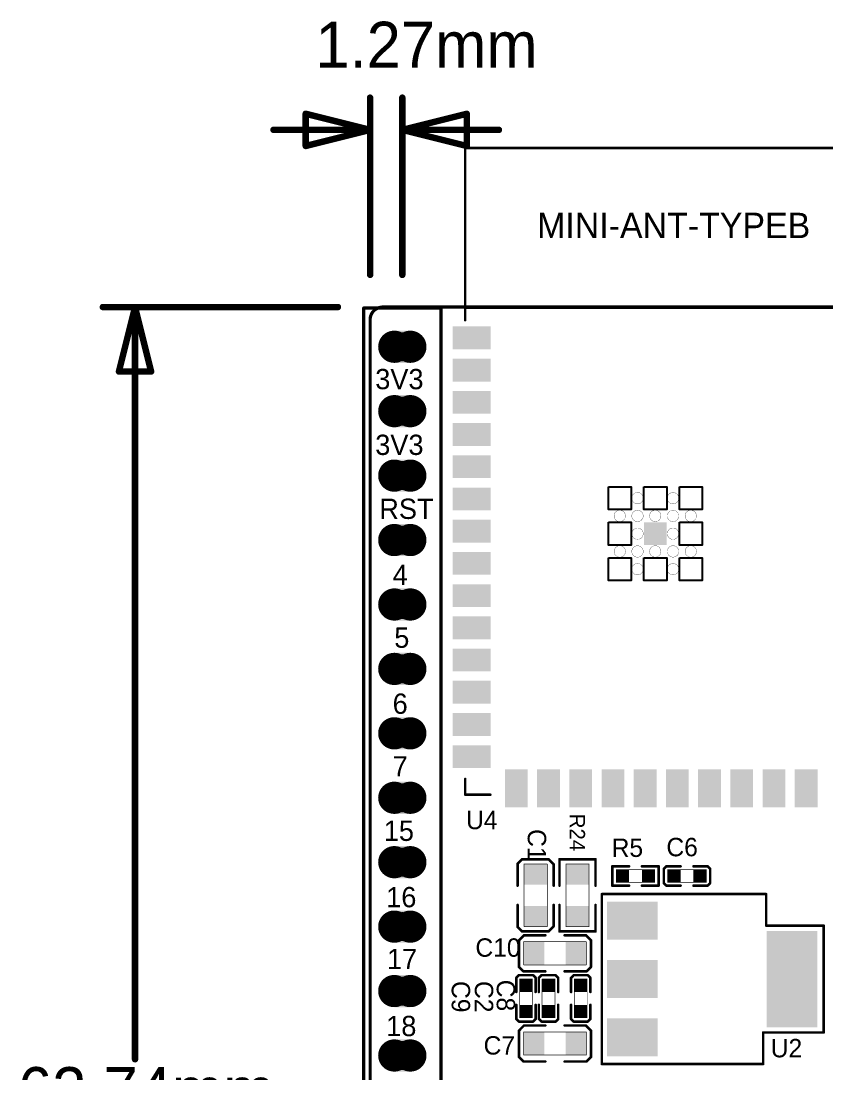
# Model space of a CAD drawing. Extents: x -13.8 to 43.9, y -15.3 to 74.1.
# Drawn here: x -13.77 to 17.98, y 32.67 to 74.14 of the extents above; entities that cross this region are included whole.
import ezdxf
from ezdxf.enums import TextEntityAlignment as Align

# ---------------------------------------------------------------- set-up
doc = ezdxf.new("R2010")
doc.units = 0
doc.header["$MEASUREMENT"] = 0
for name, color, linetype in [('2DLINES_1', 5, 'Continuous'), ('BOARD_OUTLINE', 1, 'Continuous'), ('LAYER_125', 3, 'Continuous'), ('LAYNR3', 4, 'Continuous'), ('LAYNR8', 9, 'Continuous'), ('PADLAYER_TOP', 7, 'Continuous'), ('PLACEMENT_OUTLINE_BOTTOM', 10, 'Continuous'), ('PLACEMENT_OUTLINE_TOP', 6, 'Continuous'), ('TEXT_1', 8, 'Continuous'), ('TOOL_BOT', 11, 'Continuous'), ('TOP', 2, 'Continuous')]:
    doc.layers.add(name, color=color, linetype=linetype)

msp = doc.modelspace()

# ---------------------------------------------------------------- linework, layer by layer
at = {"layer": '2DLINES_1', "const_width": 0.1016}
for points in [[(3.75, 62.35), (3.75, 69.14)], [(3.75, 69.14), (21.75, 69.14)], [(3.75, 62.84), (21.75, 62.84)], [(3.75, 44.26), (3.75, 43.64)], [(3.75, 43.64), (4.74, 43.64)], [(5.8166, 40.9194), (5.9944, 41.0972)], [(5.9944, 41.0972), (7.0358, 41.0972)], [(7.0358, 41.0972), (7.239, 40.894)], [(7.4676, 40.0558), (7.4676, 41.0972)], [(7.4676, 41.0972), (8.89, 41.0972)], [(8.89, 41.0972), (8.89, 40.0558)], [(5.8166, 40.0558), (5.8166, 40.9194)], [(7.239, 40.894), (7.239, 40.0558)], [(9.5504, 40.0558), (9.5504, 40.8178)], [(9.5504, 40.8178), (10.2108, 40.8178)], [(11.3792, 40.8178), (10.7188, 40.8178)], [(11.3792, 40.0558), (11.3792, 40.8178)], [(11.684, 40.8178), (11.5824, 40.7162)], [(11.5824, 40.7162), (11.5824, 40.1574)], [(12.2428, 40.8178), (11.684, 40.8178)], [(12.7508, 40.8178), (13.3096, 40.8178)], [(13.3096, 40.8178), (13.4112, 40.71645)], [(13.4112, 40.71645), (13.4112, 40.1607)], [(10.2108, 40.0558), (9.5504, 40.0558)], [(10.7188, 40.0558), (11.3792, 40.0558)], [(11.5824, 40.1574), (11.684, 40.0558)], [(11.684, 40.0558), (12.2428, 40.0558)], [(13.3063, 40.0558), (12.7508, 40.0558)], [(13.4112, 40.1607), (13.3063, 40.0558)], [(15.6168, 39.7228), (9.1378, 39.7228)], [(9.1378, 39.7228), (9.1378, 33.0228)], [(15.6168, 38.47947), (15.6168, 39.7228)], [(5.8166, 39.2938), (5.8166, 38.4302)], [(7.239, 38.4556), (7.239, 39.2938)], [(7.4676, 39.2938), (7.4676, 38.2524)], [(8.89, 38.2524), (8.89, 39.2938)], [(5.8166, 38.4302), (5.9944, 38.2524)], [(5.9944, 38.2524), (7.0358, 38.2524)], [(7.0358, 38.2524), (7.239, 38.4556)], [(7.4676, 38.2524), (8.89, 38.2524)], [(17.8878, 38.47947), (15.6168, 38.47947)], [(17.8878, 34.26613), (17.8878, 38.47947)], [(5.8674, 37.8968), (6.0706, 38.1)], [(5.8674, 36.8554), (5.8674, 37.8968)], [(6.0706, 38.1), (6.9088, 38.1)], [(8.509, 38.1), (7.6708, 38.1)], [(8.7122, 37.8968), (8.509, 38.1)], [(8.7122, 36.8554), (8.7122, 37.8968)], [(5.8674, 36.5252), (5.7658, 36.4236)], [(6.0452, 36.6776), (5.8674, 36.8554)], [(6.4262, 36.5252), (5.8674, 36.5252)], [(6.9088, 36.6776), (6.0452, 36.6776)], [(6.5278, 36.4236), (6.4262, 36.5252)], [(6.7564, 36.5252), (6.6548, 36.4236)], [(7.3152, 36.5252), (6.7564, 36.5252)], [(7.4168, 36.4236), (7.3152, 36.5252)], [(7.6708, 36.6776), (8.5344, 36.6776)], [(7.9248, 36.4236), (8.02615, 36.5252)], [(8.02615, 36.5252), (8.5819, 36.5252)], [(8.5344, 36.6776), (8.7122, 36.8554)], [(8.5819, 36.5252), (8.6868, 36.4203)], [(5.7658, 36.4236), (5.7658, 35.8648)], [(6.5278, 35.8648), (6.5278, 36.4236)], [(6.6548, 36.4236), (6.6548, 35.8648)], [(7.4168, 35.8648), (7.4168, 36.4236)], [(7.9248, 35.8648), (7.9248, 36.4236)], [(8.6868, 36.4203), (8.6868, 35.8648)], [(5.7658, 34.8013), (5.7658, 35.3568)], [(6.5278, 35.3568), (6.5278, 34.798)], [(6.6548, 34.8013), (6.6548, 35.3568)], [(7.4168, 35.3568), (7.4168, 34.798)], [(7.9248, 35.3568), (7.9248, 34.798)], [(8.6868, 34.798), (8.6868, 35.3568)], [(5.8707, 34.6964), (5.7658, 34.8013)], [(6.5278, 34.798), (6.42645, 34.6964)], [(6.7597, 34.6964), (6.6548, 34.8013)], [(7.4168, 34.798), (7.31545, 34.6964)], [(7.9248, 34.798), (8.0264, 34.6964)], [(8.5852, 34.6964), (8.6868, 34.798)], [(5.8674, 34.3408), (6.0706, 34.544)], [(6.42645, 34.6964), (5.8707, 34.6964)], [(6.0706, 34.544), (6.9088, 34.544)], [(7.31545, 34.6964), (6.7597, 34.6964)], [(8.509, 34.544), (7.6708, 34.544)], [(8.0264, 34.6964), (8.5852, 34.6964)], [(8.7122, 34.3408), (8.509, 34.544)], [(5.8674, 33.2994), (5.8674, 34.3408)], [(8.7122, 33.2994), (8.7122, 34.3408)], [(15.50047, 33.0228), (15.50047, 34.26613)], [(15.50047, 34.26613), (17.8878, 34.26613)], [(6.0452, 33.1216), (5.8674, 33.2994)], [(8.5344, 33.1216), (8.7122, 33.2994)], [(6.9088, 33.1216), (6.0452, 33.1216)], [(7.6708, 33.1216), (8.5344, 33.1216)], [(9.1378, 33.0228), (15.50047, 33.0228)]]:
    msp.add_lwpolyline(points, dxfattribs=at)
at = {"layer": '2DLINES_1', "const_width": 0.0508}
for points in [[(3.7246, 69.14, 1), (3.7754, 69.14, 1)], [(3.7246, 69.14, 1), (3.7754, 69.14, 1)], [(3.7246, 62.84, 1), (3.7754, 62.84, 1)], [(3.7246, 62.35, 1), (3.7754, 62.35, 1)], [(3.7246, 44.26, 1), (3.7754, 44.26, 1)], [(3.7246, 43.64, 1), (3.7754, 43.64, 1)], [(3.7246, 43.64, 1), (3.7754, 43.64, 1)], [(4.7146, 43.64, 1), (4.7654, 43.64, 1)], [(5.969, 41.0972, 1), (6.0198, 41.0972, 1)], [(5.969, 41.0972, 1), (6.0198, 41.0972, 1)], [(7.0104, 41.0972, 1), (7.0612, 41.0972, 1)], [(7.0104, 41.0972, 1), (7.0612, 41.0972, 1)], [(7.4422, 41.0972, 1), (7.493, 41.0972, 1)], [(7.4422, 41.0972, 1), (7.493, 41.0972, 1)], [(8.8646, 41.0972, 1), (8.9154, 41.0972, 1)], [(8.8646, 41.0972, 1), (8.9154, 41.0972, 1)], [(5.7912, 40.9194, 1), (5.842, 40.9194, 1)], [(5.7912, 40.9194, 1), (5.842, 40.9194, 1)], [(7.2136, 40.894, 1), (7.2644, 40.894, 1)], [(7.2136, 40.894, 1), (7.2644, 40.894, 1)], [(9.525, 40.8178, 1), (9.5758, 40.8178, 1)], [(9.525, 40.8178, 1), (9.5758, 40.8178, 1)], [(10.1854, 40.8178, 1), (10.2362, 40.8178, 1)], [(10.6934, 40.8178, 1), (10.7442, 40.8178, 1)], [(11.3538, 40.8178, 1), (11.4046, 40.8178, 1)], [(11.3538, 40.8178, 1), (11.4046, 40.8178, 1)], [(11.557, 40.7162, 1), (11.6078, 40.7162, 1)], [(11.557, 40.7162, 1), (11.6078, 40.7162, 1)], [(11.6586, 40.8178, 1), (11.7094, 40.8178, 1)], [(11.6586, 40.8178, 1), (11.7094, 40.8178, 1)], [(12.2174, 40.8178, 1), (12.2682, 40.8178, 1)], [(12.7254, 40.8178, 1), (12.7762, 40.8178, 1)], [(13.2842, 40.8178, 1), (13.335, 40.8178, 1)], [(13.2842, 40.8178, 1), (13.335, 40.8178, 1)], [(13.3858, 40.71645, 1), (13.4366, 40.71645, 1)], [(13.3858, 40.71645, 1), (13.4366, 40.71645, 1)], [(5.7912, 40.0558, 1), (5.842, 40.0558, 1)], [(7.2136, 40.0558, 1), (7.2644, 40.0558, 1)], [(7.4422, 40.0558, 1), (7.493, 40.0558, 1)], [(8.8646, 40.0558, 1), (8.9154, 40.0558, 1)], [(9.525, 40.0558, 1), (9.5758, 40.0558, 1)], [(9.525, 40.0558, 1), (9.5758, 40.0558, 1)], [(10.1854, 40.0558, 1), (10.2362, 40.0558, 1)], [(10.6934, 40.0558, 1), (10.7442, 40.0558, 1)], [(11.3538, 40.0558, 1), (11.4046, 40.0558, 1)], [(11.3538, 40.0558, 1), (11.4046, 40.0558, 1)], [(11.557, 40.1574, 1), (11.6078, 40.1574, 1)], [(11.557, 40.1574, 1), (11.6078, 40.1574, 1)], [(11.6586, 40.0558, 1), (11.7094, 40.0558, 1)], [(11.6586, 40.0558, 1), (11.7094, 40.0558, 1)], [(12.2174, 40.0558, 1), (12.2682, 40.0558, 1)], [(12.7254, 40.0558, 1), (12.7762, 40.0558, 1)], [(13.2809, 40.0558, 1), (13.3317, 40.0558, 1)], [(13.2809, 40.0558, 1), (13.3317, 40.0558, 1)], [(13.3858, 40.1607, 1), (13.4366, 40.1607, 1)], [(13.3858, 40.1607, 1), (13.4366, 40.1607, 1)], [(9.1124, 39.7228, 1), (9.1632, 39.7228, 1)], [(9.1124, 39.7228, 1), (9.1632, 39.7228, 1)], [(15.5914, 39.7228, 1), (15.6422, 39.7228, 1)], [(15.5914, 39.7228, 1), (15.6422, 39.7228, 1)], [(5.7912, 39.2938, 1), (5.842, 39.2938, 1)], [(7.2136, 39.2938, 1), (7.2644, 39.2938, 1)], [(7.4422, 39.2938, 1), (7.493, 39.2938, 1)], [(8.8646, 39.2938, 1), (8.9154, 39.2938, 1)], [(5.7912, 38.4302, 1), (5.842, 38.4302, 1)], [(5.7912, 38.4302, 1), (5.842, 38.4302, 1)], [(5.969, 38.2524, 1), (6.0198, 38.2524, 1)], [(5.969, 38.2524, 1), (6.0198, 38.2524, 1)], [(7.0104, 38.2524, 1), (7.0612, 38.2524, 1)], [(7.0104, 38.2524, 1), (7.0612, 38.2524, 1)], [(7.2136, 38.4556, 1), (7.2644, 38.4556, 1)], [(7.2136, 38.4556, 1), (7.2644, 38.4556, 1)], [(7.4422, 38.2524, 1), (7.493, 38.2524, 1)], [(7.4422, 38.2524, 1), (7.493, 38.2524, 1)], [(8.8646, 38.2524, 1), (8.9154, 38.2524, 1)], [(8.8646, 38.2524, 1), (8.9154, 38.2524, 1)], [(15.5914, 38.47947, 1), (15.6422, 38.47947, 1)], [(15.5914, 38.47947, 1), (15.6422, 38.47947, 1)], [(17.8624, 38.47947, 1), (17.9132, 38.47947, 1)], [(17.8624, 38.47947, 1), (17.9132, 38.47947, 1)], [(5.842, 37.8968, 1), (5.8928, 37.8968, 1)], [(5.842, 37.8968, 1), (5.8928, 37.8968, 1)], [(6.0452, 38.1, 1), (6.096, 38.1, 1)], [(6.0452, 38.1, 1), (6.096, 38.1, 1)], [(6.8834, 38.1, 1), (6.9342, 38.1, 1)], [(7.6454, 38.1, 1), (7.6962, 38.1, 1)], [(8.4836, 38.1, 1), (8.5344, 38.1, 1)], [(8.4836, 38.1, 1), (8.5344, 38.1, 1)], [(8.6868, 37.8968, 1), (8.7376, 37.8968, 1)], [(8.6868, 37.8968, 1), (8.7376, 37.8968, 1)], [(5.842, 36.8554, 1), (5.8928, 36.8554, 1)], [(5.842, 36.8554, 1), (5.8928, 36.8554, 1)], [(5.842, 36.5252, 1), (5.8928, 36.5252, 1)], [(5.842, 36.5252, 1), (5.8928, 36.5252, 1)], [(6.0198, 36.6776, 1), (6.0706, 36.6776, 1)], [(6.0198, 36.6776, 1), (6.0706, 36.6776, 1)], [(6.4008, 36.5252, 1), (6.4516, 36.5252, 1)], [(6.4008, 36.5252, 1), (6.4516, 36.5252, 1)], [(6.731, 36.5252, 1), (6.7818, 36.5252, 1)], [(6.731, 36.5252, 1), (6.7818, 36.5252, 1)], [(6.8834, 36.6776, 1), (6.9342, 36.6776, 1)], [(7.2898, 36.5252, 1), (7.3406, 36.5252, 1)], [(7.2898, 36.5252, 1), (7.3406, 36.5252, 1)], [(7.6454, 36.6776, 1), (7.6962, 36.6776, 1)], [(8.00075, 36.5252, 1), (8.05155, 36.5252, 1)], [(8.00075, 36.5252, 1), (8.05155, 36.5252, 1)], [(8.509, 36.6776, 1), (8.5598, 36.6776, 1)], [(8.509, 36.6776, 1), (8.5598, 36.6776, 1)], [(8.5565, 36.5252, 1), (8.6073, 36.5252, 1)], [(8.5565, 36.5252, 1), (8.6073, 36.5252, 1)], [(8.6868, 36.8554, 1), (8.7376, 36.8554, 1)], [(8.6868, 36.8554, 1), (8.7376, 36.8554, 1)], [(5.7404, 36.4236, 1), (5.7912, 36.4236, 1)], [(5.7404, 36.4236, 1), (5.7912, 36.4236, 1)], [(6.5024, 36.4236, 1), (6.5532, 36.4236, 1)], [(6.5024, 36.4236, 1), (6.5532, 36.4236, 1)], [(6.6294, 36.4236, 1), (6.6802, 36.4236, 1)], [(6.6294, 36.4236, 1), (6.6802, 36.4236, 1)], [(7.3914, 36.4236, 1), (7.4422, 36.4236, 1)], [(7.3914, 36.4236, 1), (7.4422, 36.4236, 1)], [(7.8994, 36.4236, 1), (7.9502, 36.4236, 1)], [(7.8994, 36.4236, 1), (7.9502, 36.4236, 1)], [(8.6614, 36.4203, 1), (8.7122, 36.4203, 1)], [(8.6614, 36.4203, 1), (8.7122, 36.4203, 1)], [(5.7404, 35.8648, 1), (5.7912, 35.8648, 1)], [(6.5024, 35.8648, 1), (6.5532, 35.8648, 1)], [(6.6294, 35.8648, 1), (6.6802, 35.8648, 1)], [(7.3914, 35.8648, 1), (7.4422, 35.8648, 1)], [(7.8994, 35.8648, 1), (7.9502, 35.8648, 1)], [(8.6614, 35.8648, 1), (8.7122, 35.8648, 1)], [(5.7404, 35.3568, 1), (5.7912, 35.3568, 1)], [(6.5024, 35.3568, 1), (6.5532, 35.3568, 1)], [(6.6294, 35.3568, 1), (6.6802, 35.3568, 1)], [(7.3914, 35.3568, 1), (7.4422, 35.3568, 1)], [(7.8994, 35.3568, 1), (7.9502, 35.3568, 1)], [(8.6614, 35.3568, 1), (8.7122, 35.3568, 1)], [(5.7404, 34.8013, 1), (5.7912, 34.8013, 1)], [(5.7404, 34.8013, 1), (5.7912, 34.8013, 1)], [(6.5024, 34.798, 1), (6.5532, 34.798, 1)], [(6.5024, 34.798, 1), (6.5532, 34.798, 1)], [(6.6294, 34.8013, 1), (6.6802, 34.8013, 1)], [(6.6294, 34.8013, 1), (6.6802, 34.8013, 1)], [(7.3914, 34.798, 1), (7.4422, 34.798, 1)], [(7.3914, 34.798, 1), (7.4422, 34.798, 1)], [(7.8994, 34.798, 1), (7.9502, 34.798, 1)], [(7.8994, 34.798, 1), (7.9502, 34.798, 1)], [(8.6614, 34.798, 1), (8.7122, 34.798, 1)], [(8.6614, 34.798, 1), (8.7122, 34.798, 1)], [(5.8453, 34.6964, 1), (5.8961, 34.6964, 1)], [(5.8453, 34.6964, 1), (5.8961, 34.6964, 1)], [(6.0452, 34.544, 1), (6.096, 34.544, 1)], [(6.0452, 34.544, 1), (6.096, 34.544, 1)], [(6.40105, 34.6964, 1), (6.45185, 34.6964, 1)], [(6.40105, 34.6964, 1), (6.45185, 34.6964, 1)], [(6.7343, 34.6964, 1), (6.7851, 34.6964, 1)], [(6.7343, 34.6964, 1), (6.7851, 34.6964, 1)], [(6.8834, 34.544, 1), (6.9342, 34.544, 1)], [(7.29005, 34.6964, 1), (7.34085, 34.6964, 1)], [(7.29005, 34.6964, 1), (7.34085, 34.6964, 1)], [(7.6454, 34.544, 1), (7.6962, 34.544, 1)], [(8.001, 34.6964, 1), (8.0518, 34.6964, 1)], [(8.001, 34.6964, 1), (8.0518, 34.6964, 1)], [(8.4836, 34.544, 1), (8.5344, 34.544, 1)], [(8.4836, 34.544, 1), (8.5344, 34.544, 1)], [(8.5598, 34.6964, 1), (8.6106, 34.6964, 1)], [(8.5598, 34.6964, 1), (8.6106, 34.6964, 1)], [(5.842, 34.3408, 1), (5.8928, 34.3408, 1)], [(5.842, 34.3408, 1), (5.8928, 34.3408, 1)], [(8.6868, 34.3408, 1), (8.7376, 34.3408, 1)], [(8.6868, 34.3408, 1), (8.7376, 34.3408, 1)], [(15.47507, 34.26613, 1), (15.52587, 34.26613, 1)], [(15.47507, 34.26613, 1), (15.52587, 34.26613, 1)], [(17.8624, 34.26613, 1), (17.9132, 34.26613, 1)], [(17.8624, 34.26613, 1), (17.9132, 34.26613, 1)], [(5.842, 33.2994, 1), (5.8928, 33.2994, 1)], [(5.842, 33.2994, 1), (5.8928, 33.2994, 1)], [(8.6868, 33.2994, 1), (8.7376, 33.2994, 1)], [(8.6868, 33.2994, 1), (8.7376, 33.2994, 1)], [(6.0198, 33.1216, 1), (6.0706, 33.1216, 1)], [(6.0198, 33.1216, 1), (6.0706, 33.1216, 1)], [(6.8834, 33.1216, 1), (6.9342, 33.1216, 1)], [(7.6454, 33.1216, 1), (7.6962, 33.1216, 1)], [(8.509, 33.1216, 1), (8.5598, 33.1216, 1)], [(8.509, 33.1216, 1), (8.5598, 33.1216, 1)], [(9.1124, 33.0228, 1), (9.1632, 33.0228, 1)], [(9.1124, 33.0228, 1), (9.1632, 33.0228, 1)], [(15.47507, 33.0228, 1), (15.52587, 33.0228, 1)], [(15.47507, 33.0228, 1), (15.52587, 33.0228, 1)]]:
    msp.add_lwpolyline(points, format="xyb", close=True, dxfattribs=at)
at = {"layer": 'BOARD_OUTLINE', "const_width": 0.127}
for points in [[(0.5, 62.865, 0.414214), (0, 62.365)], [(0.5, 62.865, 0.414214), (0, 62.365)], [(24.9, 62.865), (0.5, 62.865, 0.414214)], [(24.9, 62.865), (0.5, 62.865, 0.414214)]]:
    msp.add_lwpolyline(points, format="xyb", dxfattribs=at)
at = {"layer": 'BOARD_OUTLINE', "const_width": 0.0635}
for points in [[(0.46825, 62.865, 1), (0.53175, 62.865, 1)], [(0.46825, 62.865, 1), (0.53175, 62.865, 1)], [(0.46825, 62.865, 1), (0.53175, 62.865, 1)], [(0.46825, 62.865, 1), (0.53175, 62.865, 1)], [(-0.03175, 62.365, 1), (0.03175, 62.365, 1)], [(-0.03175, 62.365, 1), (0.03175, 62.365, 1)], [(-0.03175, 62.365, 1), (0.03175, 62.365, 1)], [(-0.03175, 62.365, 1), (0.03175, 62.365, 1)]]:
    msp.add_lwpolyline(points, format="xyb", close=True, dxfattribs=at)
at = {"layer": 'BOARD_OUTLINE', "const_width": 0.127}
msp.add_lwpolyline([(0, 62.365), (0, 0.5)], dxfattribs=at)
msp.add_lwpolyline([(0, 62.365), (0, 0.5)], dxfattribs=at)
at = {"layer": 'LAYER_125'}
for points, const_width in [([(0, 64.135), (0, 71.12)], 0.254), ([(0, 64.135), (0, 71.12)], 0.254), ([(1.27, 64.135), (1.27, 71.12)], 0.254), ([(1.27, 64.135), (1.27, 71.12)], 0.254), ([(-2.54, 69.215), (-2.54, 70.485)], 0.254), ([(-2.54, 70.485), (0, 69.85)], 0.254), ([(-2.54, 69.215), (-2.54, 70.485)], 0.254), ([(-2.54, 70.485), (0, 69.85)], 0.254), ([(1.27, 69.85), (3.81, 70.485)], 0.254), ([(1.27, 69.85), (3.81, 70.485)], 0.254), ([(3.81, 70.485), (3.81, 69.215)], 0.254), ([(3.81, 70.485), (3.81, 69.215)], 0.254), ([(0, 69.85), (-3.81, 69.85)], 0.254), ([(0, 69.85), (-3.81, 69.85)], 0.254), ([(0, 69.85), (-2.54, 69.215)], 0.254), ([(0, 69.85), (-2.54, 69.215)], 0.254), ([(1.27, 69.85), (5.08, 69.85)], 0.254), ([(3.81, 69.215), (1.27, 69.85)], 0.254), ([(1.27, 69.85), (5.08, 69.85)], 0.254), ([(3.81, 69.215), (1.27, 69.85)], 0.254), ([(-1.27, 62.865), (-10.541, 62.865)], 0.254), ([(-1.27, 62.865), (-10.541, 62.865)], 0.254), ([(-9.906, 60.325), (-9.271, 62.865)], 0.254), ([(-9.906, 60.325), (-9.271, 62.865)], 0.254), ([(-9.271, 62.865), (-9.271, 33.2105)], 0.254), ([(-9.271, 62.865), (-8.636, 60.325)], 0.254), ([(-9.271, 62.865), (-9.271, 33.2105)], 0.254), ([(-9.271, 62.865), (-8.636, 60.325)], 0.254), ([(0, 62.865), (0.00067, 62.865)], 0.0254), ([(0, 62.865), (0.00067, 62.865)], 0.0254), ([(0, 62.865), (0.00067, 62.865)], 0.0254), ([(0, 62.865), (0.00067, 62.865)], 0.0254), ([(1.27, 62.865), (1.27067, 62.865)], 0.0254), ([(1.27, 62.865), (1.27067, 62.865)], 0.0254), ([(-8.636, 60.325), (-9.906, 60.325)], 0.254), ([(-8.636, 60.325), (-9.906, 60.325)], 0.254)]:
    msp.add_lwpolyline(points, dxfattribs=dict(at, const_width=const_width))
for points, const_width in [([(-0.0635, 71.12, 1), (0.0635, 71.12, 1)], 0.127), ([(-0.0635, 71.12, 1), (0.0635, 71.12, 1)], 0.127), ([(1.2065, 71.12, 1), (1.3335, 71.12, 1)], 0.127), ([(1.2065, 71.12, 1), (1.3335, 71.12, 1)], 0.127), ([(-2.6035, 70.485, 1), (-2.4765, 70.485, 1)], 0.127), ([(-2.6035, 70.485, 1), (-2.4765, 70.485, 1)], 0.127), ([(-2.6035, 70.485, 1), (-2.4765, 70.485, 1)], 0.127), ([(-2.6035, 70.485, 1), (-2.4765, 70.485, 1)], 0.127), ([(3.7465, 70.485, 1), (3.8735, 70.485, 1)], 0.127), ([(3.7465, 70.485, 1), (3.8735, 70.485, 1)], 0.127), ([(3.7465, 70.485, 1), (3.8735, 70.485, 1)], 0.127), ([(3.7465, 70.485, 1), (3.8735, 70.485, 1)], 0.127), ([(-3.8735, 69.85, 1), (-3.7465, 69.85, 1)], 0.127), ([(-3.8735, 69.85, 1), (-3.7465, 69.85, 1)], 0.127), ([(-0.0635, 69.85, 1), (0.0635, 69.85, 1)], 0.127), ([(-0.0635, 69.85, 1), (0.0635, 69.85, 1)], 0.127), ([(-0.0635, 69.85, 1), (0.0635, 69.85, 1)], 0.127), ([(-0.0635, 69.85, 1), (0.0635, 69.85, 1)], 0.127), ([(-0.0635, 69.85, 1), (0.0635, 69.85, 1)], 0.127), ([(-0.0635, 69.85, 1), (0.0635, 69.85, 1)], 0.127), ([(1.2065, 69.85, 1), (1.3335, 69.85, 1)], 0.127), ([(1.2065, 69.85, 1), (1.3335, 69.85, 1)], 0.127), ([(1.2065, 69.85, 1), (1.3335, 69.85, 1)], 0.127), ([(1.2065, 69.85, 1), (1.3335, 69.85, 1)], 0.127), ([(1.2065, 69.85, 1), (1.3335, 69.85, 1)], 0.127), ([(1.2065, 69.85, 1), (1.3335, 69.85, 1)], 0.127), ([(5.0165, 69.85, 1), (5.1435, 69.85, 1)], 0.127), ([(5.0165, 69.85, 1), (5.1435, 69.85, 1)], 0.127), ([(-2.6035, 69.215, 1), (-2.4765, 69.215, 1)], 0.127), ([(-2.6035, 69.215, 1), (-2.4765, 69.215, 1)], 0.127), ([(-2.6035, 69.215, 1), (-2.4765, 69.215, 1)], 0.127), ([(-2.6035, 69.215, 1), (-2.4765, 69.215, 1)], 0.127), ([(3.7465, 69.215, 1), (3.8735, 69.215, 1)], 0.127), ([(3.7465, 69.215, 1), (3.8735, 69.215, 1)], 0.127), ([(3.7465, 69.215, 1), (3.8735, 69.215, 1)], 0.127), ([(3.7465, 69.215, 1), (3.8735, 69.215, 1)], 0.127), ([(-0.0635, 64.135, 1), (0.0635, 64.135, 1)], 0.127), ([(-0.0635, 64.135, 1), (0.0635, 64.135, 1)], 0.127), ([(1.2065, 64.135, 1), (1.3335, 64.135, 1)], 0.127), ([(1.2065, 64.135, 1), (1.3335, 64.135, 1)], 0.127), ([(-10.6045, 62.865, 1), (-10.4775, 62.865, 1)], 0.127), ([(-10.6045, 62.865, 1), (-10.4775, 62.865, 1)], 0.127), ([(-9.3345, 62.865, 1), (-9.2075, 62.865, 1)], 0.127), ([(-9.3345, 62.865, 1), (-9.2075, 62.865, 1)], 0.127), ([(-9.3345, 62.865, 1), (-9.2075, 62.865, 1)], 0.127), ([(-9.3345, 62.865, 1), (-9.2075, 62.865, 1)], 0.127), ([(-9.3345, 62.865, 1), (-9.2075, 62.865, 1)], 0.127), ([(-9.3345, 62.865, 1), (-9.2075, 62.865, 1)], 0.127), ([(-1.3335, 62.865, 1), (-1.2065, 62.865, 1)], 0.127), ([(-1.3335, 62.865, 1), (-1.2065, 62.865, 1)], 0.127), ([(-0.00635, 62.865, 1), (0.00635, 62.865, 1)], 0.0127), ([(-0.00635, 62.865, 1), (0.00635, 62.865, 1)], 0.0127), ([(-0.00635, 62.865, 1), (0.00635, 62.865, 1)], 0.0127), ([(-0.00635, 62.865, 1), (0.00635, 62.865, 1)], 0.0127), ([(-0.00568, 62.865, 1), (0.00702, 62.865, 1)], 0.0127), ([(-0.00568, 62.865, 1), (0.00702, 62.865, 1)], 0.0127), ([(-0.00568, 62.865, 1), (0.00702, 62.865, 1)], 0.0127), ([(-0.00568, 62.865, 1), (0.00702, 62.865, 1)], 0.0127), ([(1.26365, 62.865, 1), (1.27635, 62.865, 1)], 0.0127), ([(1.26365, 62.865, 1), (1.27635, 62.865, 1)], 0.0127), ([(1.26432, 62.865, 1), (1.27702, 62.865, 1)], 0.0127), ([(1.26432, 62.865, 1), (1.27702, 62.865, 1)], 0.0127), ([(-9.9695, 60.325, 1), (-9.8425, 60.325, 1)], 0.127), ([(-9.9695, 60.325, 1), (-9.8425, 60.325, 1)], 0.127), ([(-9.9695, 60.325, 1), (-9.8425, 60.325, 1)], 0.127), ([(-9.9695, 60.325, 1), (-9.8425, 60.325, 1)], 0.127), ([(-8.6995, 60.325, 1), (-8.5725, 60.325, 1)], 0.127), ([(-8.6995, 60.325, 1), (-8.5725, 60.325, 1)], 0.127), ([(-8.6995, 60.325, 1), (-8.5725, 60.325, 1)], 0.127), ([(-8.6995, 60.325, 1), (-8.5725, 60.325, 1)], 0.127), ([(-9.3345, 33.2105, 1), (-9.2075, 33.2105, 1)], 0.127), ([(-9.3345, 33.2105, 1), (-9.2075, 33.2105, 1)], 0.127)]:
    msp.add_lwpolyline(points, format="xyb", close=True, dxfattribs=dict(at, const_width=const_width))
at = {"layer": 'LAYNR8', "const_width": 0.01}
for points in [[(10.32003, 55.33094, 1), (10.77003, 55.33094, 1), (10.32003, 55.33094)], [(11.72003, 55.33094, 1), (12.17003, 55.33094, 1), (11.72003, 55.33094)], [(9.62003, 54.63094, 1), (10.07003, 54.63094, 1), (9.62003, 54.63094)], [(10.32003, 54.63094, 1), (10.77003, 54.63094, 1), (10.32003, 54.63094)], [(11.02003, 54.63094, 1), (11.47003, 54.63094, 1), (11.02003, 54.63094)], [(11.72003, 54.63094, 1), (12.17003, 54.63094, 1), (11.72003, 54.63094)], [(12.42003, 54.63094, 1), (12.87003, 54.63094, 1), (12.42003, 54.63094)], [(10.32003, 53.93094, 1), (10.77003, 53.93094, 1), (10.32003, 53.93094)], [(11.72003, 53.93094, 1), (12.17003, 53.93094, 1), (11.72003, 53.93094)], [(9.62003, 53.23094, 1), (10.07003, 53.23094, 1), (9.62003, 53.23094)], [(10.32003, 53.23094, 1), (10.77003, 53.23094, 1), (10.32003, 53.23094)], [(11.02003, 53.23094, 1), (11.47003, 53.23094, 1), (11.02003, 53.23094)], [(11.72003, 53.23094, 1), (12.17003, 53.23094, 1), (11.72003, 53.23094)], [(12.42003, 53.23094, 1), (12.87003, 53.23094, 1), (12.42003, 53.23094)], [(10.32003, 52.53094, 1), (10.77003, 52.53094, 1), (10.32003, 52.53094)], [(11.72003, 52.53094, 1), (12.17003, 52.53094, 1), (11.72003, 52.53094)]]:
    msp.add_lwpolyline(points, format="xyb", dxfattribs=at)
at = {"layer": 'PADLAYER_TOP', "const_width": 0.635}
for points in [[(0.635, 61.3, 1), (1.27, 61.3, 1)], [(1.27, 61.3, 1), (1.905, 61.3, 1)], [(0.635, 58.76, 1), (1.27, 58.76, 1)], [(1.27, 58.76, 1), (1.905, 58.76, 1)], [(0.635, 56.22, 1), (1.27, 56.22, 1)], [(1.27, 56.22, 1), (1.905, 56.22, 1)], [(0.635, 53.68, 1), (1.27, 53.68, 1)], [(1.27, 53.68, 1), (1.905, 53.68, 1)], [(0.635, 51.14, 1), (1.27, 51.14, 1)], [(1.27, 51.14, 1), (1.905, 51.14, 1)], [(0.635, 48.6, 1), (1.27, 48.6, 1)], [(1.27, 48.6, 1), (1.905, 48.6, 1)], [(0.635, 46.06, 1), (1.27, 46.06, 1)], [(1.27, 46.06, 1), (1.905, 46.06, 1)], [(0.635, 43.52, 1), (1.27, 43.52, 1)], [(1.27, 43.52, 1), (1.905, 43.52, 1)], [(0.635, 40.98, 1), (1.27, 40.98, 1)], [(1.27, 40.98, 1), (1.905, 40.98, 1)], [(0.635, 38.44, 1), (1.27, 38.44, 1)], [(1.27, 38.44, 1), (1.905, 38.44, 1)], [(0.635, 35.9, 1), (1.27, 35.9, 1)], [(1.27, 35.9, 1), (1.905, 35.9, 1)], [(0.635, 33.36, 1), (1.27, 33.36, 1)], [(1.27, 33.36, 1), (1.905, 33.36, 1)]]:
    msp.add_lwpolyline(points, format="xyb", close=True, dxfattribs=at)
at = {"layer": 'PADLAYER_TOP'}
for points in [[(9.39503, 55.78094), (10.29503, 55.78094), (10.29503, 54.88094), (9.39503, 54.88094), (9.39503, 55.78094)], [(10.79503, 55.78094), (11.69503, 55.78094), (11.69503, 54.88094), (10.79503, 54.88094), (10.79503, 55.78094)], [(12.19503, 55.78094), (13.09503, 55.78094), (13.09503, 54.88094), (12.19503, 54.88094), (12.19503, 55.78094)], [(9.39503, 54.38094), (10.29503, 54.38094), (10.29503, 53.48094), (9.39503, 53.48094), (9.39503, 54.38094)], [(12.19503, 54.38094), (13.09503, 54.38094), (13.09503, 53.48094), (12.19503, 53.48094), (12.19503, 54.38094)], [(9.39503, 52.98094), (10.29503, 52.98094), (10.29503, 52.08094), (9.39503, 52.08094), (9.39503, 52.98094)], [(10.79503, 52.98094), (11.69503, 52.98094), (11.69503, 52.08094), (10.79503, 52.08094), (10.79503, 52.98094)], [(12.19503, 52.98094), (13.09503, 52.98094), (13.09503, 52.08094), (12.19503, 52.08094), (12.19503, 52.98094)]]:
    msp.add_lwpolyline(points, close=True, dxfattribs=at)
for points in [[(1.5875, 61.935), (0.9525, 61.935), (1.5875, 60.665), (0.9525, 60.665)], [(3.25, 61.2), (4.75, 61.2), (3.25, 62.1), (4.75, 62.1)], [(3.25, 59.93), (4.75, 59.93), (3.25, 60.83), (4.75, 60.83)], [(1.5875, 59.395), (0.9525, 59.395), (1.5875, 58.125), (0.9525, 58.125)], [(3.25, 58.66), (4.75, 58.66), (3.25, 59.56), (4.75, 59.56)], [(3.25, 57.39), (4.75, 57.39), (3.25, 58.29), (4.75, 58.29)], [(1.5875, 56.855), (0.9525, 56.855), (1.5875, 55.585), (0.9525, 55.585)], [(3.25, 56.12), (4.75, 56.12), (3.25, 57.02), (4.75, 57.02)], [(3.25, 54.85), (4.75, 54.85), (3.25, 55.75), (4.75, 55.75)], [(3.25, 53.58), (4.75, 53.58), (3.25, 54.48), (4.75, 54.48)], [(10.79507, 53.48098), (11.69499, 53.48098), (10.79507, 54.3809), (11.69499, 54.3809)], [(1.5875, 54.315), (0.9525, 54.315), (1.5875, 53.045), (0.9525, 53.045)], [(3.25, 52.31), (4.75, 52.31), (3.25, 53.21), (4.75, 53.21)], [(3.25, 51.04), (4.75, 51.04), (3.25, 51.94), (4.75, 51.94)], [(1.5875, 51.775), (0.9525, 51.775), (1.5875, 50.505), (0.9525, 50.505)], [(3.25, 49.77), (4.75, 49.77), (3.25, 50.67), (4.75, 50.67)], [(3.25, 48.5), (4.75, 48.5), (3.25, 49.4), (4.75, 49.4)], [(1.5875, 49.235), (0.9525, 49.235), (1.5875, 47.965), (0.9525, 47.965)], [(3.25, 47.23), (4.75, 47.23), (3.25, 48.13), (4.75, 48.13)], [(1.5875, 46.695), (0.9525, 46.695), (1.5875, 45.425), (0.9525, 45.425)], [(3.25, 45.96), (4.75, 45.96), (3.25, 46.86), (4.75, 46.86)], [(3.25, 44.69), (4.75, 44.69), (3.25, 45.59), (4.75, 45.59)], [(6.215, 43.14), (6.215, 44.64), (5.315, 43.14), (5.315, 44.64)], [(7.485, 43.14), (7.485, 44.64), (6.585, 43.14), (6.585, 44.64)], [(8.755, 43.14), (8.755, 44.64), (7.855, 43.14), (7.855, 44.64)], [(10.025, 43.14), (10.025, 44.64), (9.125, 43.14), (9.125, 44.64)], [(11.295, 43.14), (11.295, 44.64), (10.395, 43.14), (10.395, 44.64)], [(12.565, 43.14), (12.565, 44.64), (11.665, 43.14), (11.665, 44.64)], [(13.835, 43.14), (13.835, 44.64), (12.935, 43.14), (12.935, 44.64)], [(15.105, 43.14), (15.105, 44.64), (14.205, 43.14), (14.205, 44.64)], [(16.375, 43.14), (16.375, 44.64), (15.475, 43.14), (15.475, 44.64)], [(17.645, 43.14), (17.645, 44.64), (16.745, 43.14), (16.745, 44.64)], [(1.5875, 44.155), (0.9525, 44.155), (1.5875, 42.885), (0.9525, 42.885)], [(1.5875, 41.615), (0.9525, 41.615), (1.5875, 40.345), (0.9525, 40.345)], [(6.985, 40.9067), (6.0706, 40.9067), (6.985, 40.0939), (6.0706, 40.0939)], [(8.636, 40.9067), (7.7216, 40.9067), (8.636, 40.0939), (7.7216, 40.0939)], [(10.2108, 40.6908), (9.7028, 40.6908), (10.2108, 40.1828), (9.7028, 40.1828)], [(11.2268, 40.6908), (10.7188, 40.6908), (11.2268, 40.1828), (10.7188, 40.1828)], [(11.7348, 40.1828), (12.2428, 40.1828), (11.7348, 40.6908), (12.2428, 40.6908)], [(12.7508, 40.1828), (13.2588, 40.1828), (12.7508, 40.6908), (13.2588, 40.6908)], [(9.3378, 37.9228), (11.3378, 37.9228), (9.3378, 39.4228), (11.3378, 39.4228)], [(1.5875, 39.075), (0.9525, 39.075), (1.5875, 37.805), (0.9525, 37.805)], [(6.985, 39.2557), (6.0706, 39.2557), (6.985, 38.4429), (6.0706, 38.4429)], [(8.636, 39.2557), (7.7216, 39.2557), (8.636, 38.4429), (7.7216, 38.4429)], [(15.6378, 38.2728), (15.6378, 34.4728), (17.6378, 38.2728), (17.6378, 34.4728)], [(6.0579, 37.846), (6.0579, 36.9316), (6.8707, 37.846), (6.8707, 36.9316)], [(7.7089, 37.846), (7.7089, 36.9316), (8.5217, 37.846), (8.5217, 36.9316)], [(9.3378, 35.6228), (11.3378, 35.6228), (9.3378, 37.1228), (11.3378, 37.1228)], [(1.5875, 36.535), (0.9525, 36.535), (1.5875, 35.265), (0.9525, 35.265)], [(5.8928, 36.3728), (5.8928, 35.8648), (6.4008, 36.3728), (6.4008, 35.8648)], [(6.7818, 36.3728), (6.7818, 35.8648), (7.2898, 36.3728), (7.2898, 35.8648)], [(8.5598, 35.8648), (8.5598, 36.3728), (8.0518, 35.8648), (8.0518, 36.3728)], [(5.8928, 35.3568), (5.8928, 34.8488), (6.4008, 35.3568), (6.4008, 34.8488)], [(6.7818, 35.3568), (6.7818, 34.8488), (7.2898, 35.3568), (7.2898, 34.8488)], [(8.5598, 34.8488), (8.5598, 35.3568), (8.0518, 34.8488), (8.0518, 35.3568)], [(9.3378, 33.3228), (11.3378, 33.3228), (9.3378, 34.8228), (11.3378, 34.8228)], [(6.0579, 34.29), (6.0579, 33.3756), (6.8707, 34.29), (6.8707, 33.3756)], [(7.7089, 34.29), (7.7089, 33.3756), (8.5217, 34.29), (8.5217, 33.3756)], [(1.5875, 33.995), (0.9525, 33.995), (1.5875, 32.725), (0.9525, 32.725)]]:
    msp.add_solid(points, dxfattribs=at)
at = {"layer": 'PLACEMENT_OUTLINE_BOTTOM', "const_width": 0.127}
for points in [[(-0.254, 62.824), (-0.254, 6.436)], [(2.794, 62.824), (-0.254, 62.824)], [(2.794, 6.436), (2.794, 62.824)]]:
    msp.add_lwpolyline(points, dxfattribs=at)
at = {"layer": 'PLACEMENT_OUTLINE_BOTTOM', "const_width": 0.0635}
for points in [[(-0.28575, 62.824, 1), (-0.22225, 62.824, 1)], [(-0.28575, 62.824, 1), (-0.22225, 62.824, 1)], [(2.76225, 62.824, 1), (2.82575, 62.824, 1)], [(2.76225, 62.824, 1), (2.82575, 62.824, 1)]]:
    msp.add_lwpolyline(points, format="xyb", close=True, dxfattribs=at)
at = {"layer": 'PLACEMENT_OUTLINE_TOP', "const_width": 0.01}
for points in [[(10.32003, 55.33094, 1), (10.77003, 55.33094, 1), (10.32003, 55.33094)], [(11.72003, 55.33094, 1), (12.17003, 55.33094, 1), (11.72003, 55.33094)], [(9.62003, 54.63094, 1), (10.07003, 54.63094, 1), (9.62003, 54.63094)], [(10.32003, 54.63094, 1), (10.77003, 54.63094, 1), (10.32003, 54.63094)], [(11.02003, 54.63094, 1), (11.47003, 54.63094, 1), (11.02003, 54.63094)], [(11.72003, 54.63094, 1), (12.17003, 54.63094, 1), (11.72003, 54.63094)], [(12.42003, 54.63094, 1), (12.87003, 54.63094, 1), (12.42003, 54.63094)], [(10.32003, 53.93094, 1), (10.77003, 53.93094, 1), (10.32003, 53.93094)], [(11.72003, 53.93094, 1), (12.17003, 53.93094, 1), (11.72003, 53.93094)], [(9.62003, 53.23094, 1), (10.07003, 53.23094, 1), (9.62003, 53.23094)], [(10.32003, 53.23094, 1), (10.77003, 53.23094, 1), (10.32003, 53.23094)], [(11.02003, 53.23094, 1), (11.47003, 53.23094, 1), (11.02003, 53.23094)], [(11.72003, 53.23094, 1), (12.17003, 53.23094, 1), (11.72003, 53.23094)], [(12.42003, 53.23094, 1), (12.87003, 53.23094, 1), (12.42003, 53.23094)], [(10.32003, 52.53094, 1), (10.77003, 52.53094, 1), (10.32003, 52.53094)], [(11.72003, 52.53094, 1), (12.17003, 52.53094, 1), (11.72003, 52.53094)]]:
    msp.add_lwpolyline(points, format="xyb", dxfattribs=at)
at = {"layer": 'PLACEMENT_OUTLINE_TOP'}
for points, const_width in [([(6.0706, 38.4429), (6.0706, 40.9067)], 0.0254), ([(6.0706, 40.9067), (6.985, 40.9067)], 0.0254), ([(6.985, 40.9067), (6.985, 38.4429)], 0.0254), ([(7.7216, 38.4429), (7.7216, 40.9067)], 0.0254), ([(7.7216, 40.9067), (8.636, 40.9067)], 0.0254), ([(8.636, 40.9067), (8.636, 38.4429)], 0.0254), ([(9.7028, 40.1828), (9.7028, 40.6908)], 0.0254), ([(9.7028, 40.6908), (11.2268, 40.6908)], 0.0254), ([(11.2268, 40.6908), (11.2268, 40.1828)], 0.0254), ([(11.7348, 40.1828), (11.7348, 40.6908)], 0.0254), ([(11.7348, 40.6908), (13.2588, 40.6908)], 0.0254), ([(13.2588, 40.6908), (13.2588, 40.1828)], 0.0254), ([(11.2268, 40.1828), (9.7028, 40.1828)], 0.0254), ([(13.2588, 40.1828), (11.7348, 40.1828)], 0.0254), ([(15.6168, 39.7228), (9.1378, 39.7228)], 0.1016), ([(9.1378, 39.7228), (9.1378, 33.0228)], 0.1016), ([(15.6168, 38.47947), (15.6168, 39.7228)], 0.1016), ([(6.985, 38.4429), (6.0706, 38.4429)], 0.0254), ([(8.636, 38.4429), (7.7216, 38.4429)], 0.0254), ([(17.8878, 38.47947), (15.6168, 38.47947)], 0.1016), ([(17.8878, 34.26613), (17.8878, 38.47947)], 0.1016), ([(6.0579, 36.9316), (6.0579, 37.846)], 0.0254), ([(6.0579, 37.846), (8.5217, 37.846)], 0.0254), ([(8.5217, 37.846), (8.5217, 36.9316)], 0.0254), ([(8.5217, 36.9316), (6.0579, 36.9316)], 0.0254), ([(5.8928, 36.3728), (6.4008, 36.3728)], 0.0254), ([(5.8928, 34.8488), (5.8928, 36.3728)], 0.0254), ([(6.4008, 36.3728), (6.4008, 34.8488)], 0.0254), ([(6.7818, 36.3728), (7.2898, 36.3728)], 0.0254), ([(6.7818, 34.8488), (6.7818, 36.3728)], 0.0254), ([(7.2898, 36.3728), (7.2898, 34.8488)], 0.0254), ([(8.0518, 34.8488), (8.0518, 36.3728)], 0.0254), ([(8.0518, 36.3728), (8.5598, 36.3728)], 0.0254), ([(8.5598, 36.3728), (8.5598, 34.8488)], 0.0254), ([(6.4008, 34.8488), (5.8928, 34.8488)], 0.0254), ([(7.2898, 34.8488), (6.7818, 34.8488)], 0.0254), ([(8.5598, 34.8488), (8.0518, 34.8488)], 0.0254), ([(6.0579, 33.3756), (6.0579, 34.29)], 0.0254), ([(6.0579, 34.29), (8.5217, 34.29)], 0.0254), ([(8.5217, 34.29), (8.5217, 33.3756)], 0.0254), ([(15.50047, 33.0228), (15.50047, 34.26613)], 0.1016), ([(15.50047, 34.26613), (17.8878, 34.26613)], 0.1016), ([(8.5217, 33.3756), (6.0579, 33.3756)], 0.0254), ([(9.1378, 33.0228), (15.50047, 33.0228)], 0.1016)]:
    msp.add_lwpolyline(points, dxfattribs=dict(at, const_width=const_width))
for points, const_width in [([(6.06425, 40.9067, 1), (6.07695, 40.9067, 1)], 0.0127), ([(6.06425, 40.9067, 1), (6.07695, 40.9067, 1)], 0.0127), ([(6.97865, 40.9067, 1), (6.99135, 40.9067, 1)], 0.0127), ([(6.97865, 40.9067, 1), (6.99135, 40.9067, 1)], 0.0127), ([(7.71525, 40.9067, 1), (7.72795, 40.9067, 1)], 0.0127), ([(7.71525, 40.9067, 1), (7.72795, 40.9067, 1)], 0.0127), ([(8.62965, 40.9067, 1), (8.64235, 40.9067, 1)], 0.0127), ([(8.62965, 40.9067, 1), (8.64235, 40.9067, 1)], 0.0127), ([(9.69645, 40.6908, 1), (9.70915, 40.6908, 1)], 0.0127), ([(9.69645, 40.6908, 1), (9.70915, 40.6908, 1)], 0.0127), ([(11.22045, 40.6908, 1), (11.23315, 40.6908, 1)], 0.0127), ([(11.22045, 40.6908, 1), (11.23315, 40.6908, 1)], 0.0127), ([(11.72845, 40.6908, 1), (11.74115, 40.6908, 1)], 0.0127), ([(11.72845, 40.6908, 1), (11.74115, 40.6908, 1)], 0.0127), ([(13.25245, 40.6908, 1), (13.26515, 40.6908, 1)], 0.0127), ([(13.25245, 40.6908, 1), (13.26515, 40.6908, 1)], 0.0127), ([(9.69645, 40.1828, 1), (9.70915, 40.1828, 1)], 0.0127), ([(9.69645, 40.1828, 1), (9.70915, 40.1828, 1)], 0.0127), ([(11.22045, 40.1828, 1), (11.23315, 40.1828, 1)], 0.0127), ([(11.22045, 40.1828, 1), (11.23315, 40.1828, 1)], 0.0127), ([(11.72845, 40.1828, 1), (11.74115, 40.1828, 1)], 0.0127), ([(11.72845, 40.1828, 1), (11.74115, 40.1828, 1)], 0.0127), ([(13.25245, 40.1828, 1), (13.26515, 40.1828, 1)], 0.0127), ([(13.25245, 40.1828, 1), (13.26515, 40.1828, 1)], 0.0127), ([(9.1124, 39.7228, 1), (9.1632, 39.7228, 1)], 0.0508), ([(9.1124, 39.7228, 1), (9.1632, 39.7228, 1)], 0.0508), ([(15.5914, 39.7228, 1), (15.6422, 39.7228, 1)], 0.0508), ([(15.5914, 39.7228, 1), (15.6422, 39.7228, 1)], 0.0508), ([(6.06425, 38.4429, 1), (6.07695, 38.4429, 1)], 0.0127), ([(6.06425, 38.4429, 1), (6.07695, 38.4429, 1)], 0.0127), ([(6.97865, 38.4429, 1), (6.99135, 38.4429, 1)], 0.0127), ([(6.97865, 38.4429, 1), (6.99135, 38.4429, 1)], 0.0127), ([(7.71525, 38.4429, 1), (7.72795, 38.4429, 1)], 0.0127), ([(7.71525, 38.4429, 1), (7.72795, 38.4429, 1)], 0.0127), ([(8.62965, 38.4429, 1), (8.64235, 38.4429, 1)], 0.0127), ([(8.62965, 38.4429, 1), (8.64235, 38.4429, 1)], 0.0127), ([(15.5914, 38.47947, 1), (15.6422, 38.47947, 1)], 0.0508), ([(15.5914, 38.47947, 1), (15.6422, 38.47947, 1)], 0.0508), ([(17.8624, 38.47947, 1), (17.9132, 38.47947, 1)], 0.0508), ([(17.8624, 38.47947, 1), (17.9132, 38.47947, 1)], 0.0508), ([(6.05155, 37.846, 1), (6.06425, 37.846, 1)], 0.0127), ([(6.05155, 37.846, 1), (6.06425, 37.846, 1)], 0.0127), ([(8.51535, 37.846, 1), (8.52805, 37.846, 1)], 0.0127), ([(8.51535, 37.846, 1), (8.52805, 37.846, 1)], 0.0127), ([(6.05155, 36.9316, 1), (6.06425, 36.9316, 1)], 0.0127), ([(6.05155, 36.9316, 1), (6.06425, 36.9316, 1)], 0.0127), ([(8.51535, 36.9316, 1), (8.52805, 36.9316, 1)], 0.0127), ([(8.51535, 36.9316, 1), (8.52805, 36.9316, 1)], 0.0127), ([(5.88645, 36.3728, 1), (5.89915, 36.3728, 1)], 0.0127), ([(5.88645, 36.3728, 1), (5.89915, 36.3728, 1)], 0.0127), ([(6.39445, 36.3728, 1), (6.40715, 36.3728, 1)], 0.0127), ([(6.39445, 36.3728, 1), (6.40715, 36.3728, 1)], 0.0127), ([(6.77545, 36.3728, 1), (6.78815, 36.3728, 1)], 0.0127), ([(6.77545, 36.3728, 1), (6.78815, 36.3728, 1)], 0.0127), ([(7.28345, 36.3728, 1), (7.29615, 36.3728, 1)], 0.0127), ([(7.28345, 36.3728, 1), (7.29615, 36.3728, 1)], 0.0127), ([(8.04545, 36.3728, 1), (8.05815, 36.3728, 1)], 0.0127), ([(8.04545, 36.3728, 1), (8.05815, 36.3728, 1)], 0.0127), ([(8.55345, 36.3728, 1), (8.56615, 36.3728, 1)], 0.0127), ([(8.55345, 36.3728, 1), (8.56615, 36.3728, 1)], 0.0127), ([(5.88645, 34.8488, 1), (5.89915, 34.8488, 1)], 0.0127), ([(5.88645, 34.8488, 1), (5.89915, 34.8488, 1)], 0.0127), ([(6.39445, 34.8488, 1), (6.40715, 34.8488, 1)], 0.0127), ([(6.39445, 34.8488, 1), (6.40715, 34.8488, 1)], 0.0127), ([(6.77545, 34.8488, 1), (6.78815, 34.8488, 1)], 0.0127), ([(6.77545, 34.8488, 1), (6.78815, 34.8488, 1)], 0.0127), ([(7.28345, 34.8488, 1), (7.29615, 34.8488, 1)], 0.0127), ([(7.28345, 34.8488, 1), (7.29615, 34.8488, 1)], 0.0127), ([(8.04545, 34.8488, 1), (8.05815, 34.8488, 1)], 0.0127), ([(8.04545, 34.8488, 1), (8.05815, 34.8488, 1)], 0.0127), ([(8.55345, 34.8488, 1), (8.56615, 34.8488, 1)], 0.0127), ([(8.55345, 34.8488, 1), (8.56615, 34.8488, 1)], 0.0127), ([(6.05155, 34.29, 1), (6.06425, 34.29, 1)], 0.0127), ([(6.05155, 34.29, 1), (6.06425, 34.29, 1)], 0.0127), ([(8.51535, 34.29, 1), (8.52805, 34.29, 1)], 0.0127), ([(8.51535, 34.29, 1), (8.52805, 34.29, 1)], 0.0127), ([(15.47507, 34.26613, 1), (15.52587, 34.26613, 1)], 0.0508), ([(15.47507, 34.26613, 1), (15.52587, 34.26613, 1)], 0.0508), ([(17.8624, 34.26613, 1), (17.9132, 34.26613, 1)], 0.0508), ([(17.8624, 34.26613, 1), (17.9132, 34.26613, 1)], 0.0508), ([(6.05155, 33.3756, 1), (6.06425, 33.3756, 1)], 0.0127), ([(6.05155, 33.3756, 1), (6.06425, 33.3756, 1)], 0.0127), ([(8.51535, 33.3756, 1), (8.52805, 33.3756, 1)], 0.0127), ([(8.51535, 33.3756, 1), (8.52805, 33.3756, 1)], 0.0127), ([(9.1124, 33.0228, 1), (9.1632, 33.0228, 1)], 0.0508), ([(9.1124, 33.0228, 1), (9.1632, 33.0228, 1)], 0.0508), ([(15.47507, 33.0228, 1), (15.52587, 33.0228, 1)], 0.0508), ([(15.47507, 33.0228, 1), (15.52587, 33.0228, 1)], 0.0508)]:
    msp.add_lwpolyline(points, format="xyb", close=True, dxfattribs=dict(at, const_width=const_width))
at = {"layer": 'TOOL_BOT', "const_width": 0.127}
for points in [[(0.762, 61.3, 1), (1.778, 61.3, 1), (0.762, 61.3)], [(0.762, 58.76, 1), (1.778, 58.76, 1), (0.762, 58.76)], [(0.762, 56.22, 1), (1.778, 56.22, 1), (0.762, 56.22)], [(0.762, 53.68, 1), (1.778, 53.68, 1), (0.762, 53.68)], [(0.762, 51.14, 1), (1.778, 51.14, 1), (0.762, 51.14)], [(0.762, 48.6, 1), (1.778, 48.6, 1), (0.762, 48.6)], [(0.762, 46.06, 1), (1.778, 46.06, 1), (0.762, 46.06)], [(0.762, 43.52, 1), (1.778, 43.52, 1), (0.762, 43.52)], [(0.762, 40.98, 1), (1.778, 40.98, 1), (0.762, 40.98)], [(0.762, 38.44, 1), (1.778, 38.44, 1), (0.762, 38.44)], [(0.762, 35.9, 1), (1.778, 35.9, 1), (0.762, 35.9)], [(0.762, 33.36, 1), (1.778, 33.36, 1), (0.762, 33.36)]]:
    msp.add_lwpolyline(points, format="xyb", dxfattribs=at)
at = {"layer": 'TOP'}
msp.add_lwpolyline([(3.75, 69.15), (21.75, 69.15), (21.75, 62.84), (3.75, 62.84), (3.75, 69.15)], close=True, dxfattribs=at)

# ---------------------------------------------------------------- texts
at = {"layer": 'LAYER_125'}
for s, p in [('1.27mm', (-2.159, 71.755)), ('62.74mm', (-13.88918, 30.5435))]:
    msp.add_text(s, height=1.814296, dxfattribs=at).set_placement(p, align=Align.BOTTOM_LEFT)
at = {"layer": 'LAYNR3'}
for s, height, p in [('MINI-ANT-TYPEB', 1, (6.58548, 65.28358)), ('3V3', 0.8, (0.20278, 59.38568)), ('3V3', 0.8, (0.20278, 56.79488)), ('RST', 0.8, (0.36205, 54.27266)), ('4', 0.8, (0.889, 51.66898)), ('5', 0.8, (0.95271, 49.19266)), ('6', 0.8, (0.889, 46.58898)), ('7', 0.8, (0.889, 44.11909)), ('15', 0.8, (0.53944, 41.57909)), ('C6', 0.725718, (11.684, 40.9956)), ('16', 0.8, (0.635, 38.96387)), ('17', 0.8, (0.66685, 36.52449)), ('18', 0.8, (0.635, 33.88254))]:
    msp.add_text(s, height=height, dxfattribs=at).set_placement(p, align=Align.BOTTOM_LEFT)
for s, rotation, p in [('C1', 270.000002, (5.99833, 42.28535)), ('R5', 0.000039, (9.525, 40.9702)), ('C10', 0.000039, (4.1523, 37.03468)), ('C9', 270.000001, (2.99949, 36.2966)), ('C2', 270.000001, (3.9116, 36.2966)), ('C8', 270.000002, (4.7752, 36.3474)), ('C7', 0.000039, (4.47607, 33.17831)), ('U2', 359.999982, (15.7988, 33.0708))]:
    msp.add_text(s, height=0.725718, rotation=rotation, dxfattribs=at).set_placement(p, align=Align.BOTTOM_LEFT)
at = {"layer": 'TEXT_1', "color": 4}
msp.add_text('U4', height=0.725718, dxfattribs=at).set_placement((3.7846, 42.0624), align=Align.BOTTOM_LEFT)
msp.add_text('R24', height=0.6, rotation=270.000002, dxfattribs=at).set_placement((7.69527, 42.88898), align=Align.BOTTOM_LEFT)

doc.saveas('drawing.dxf')
